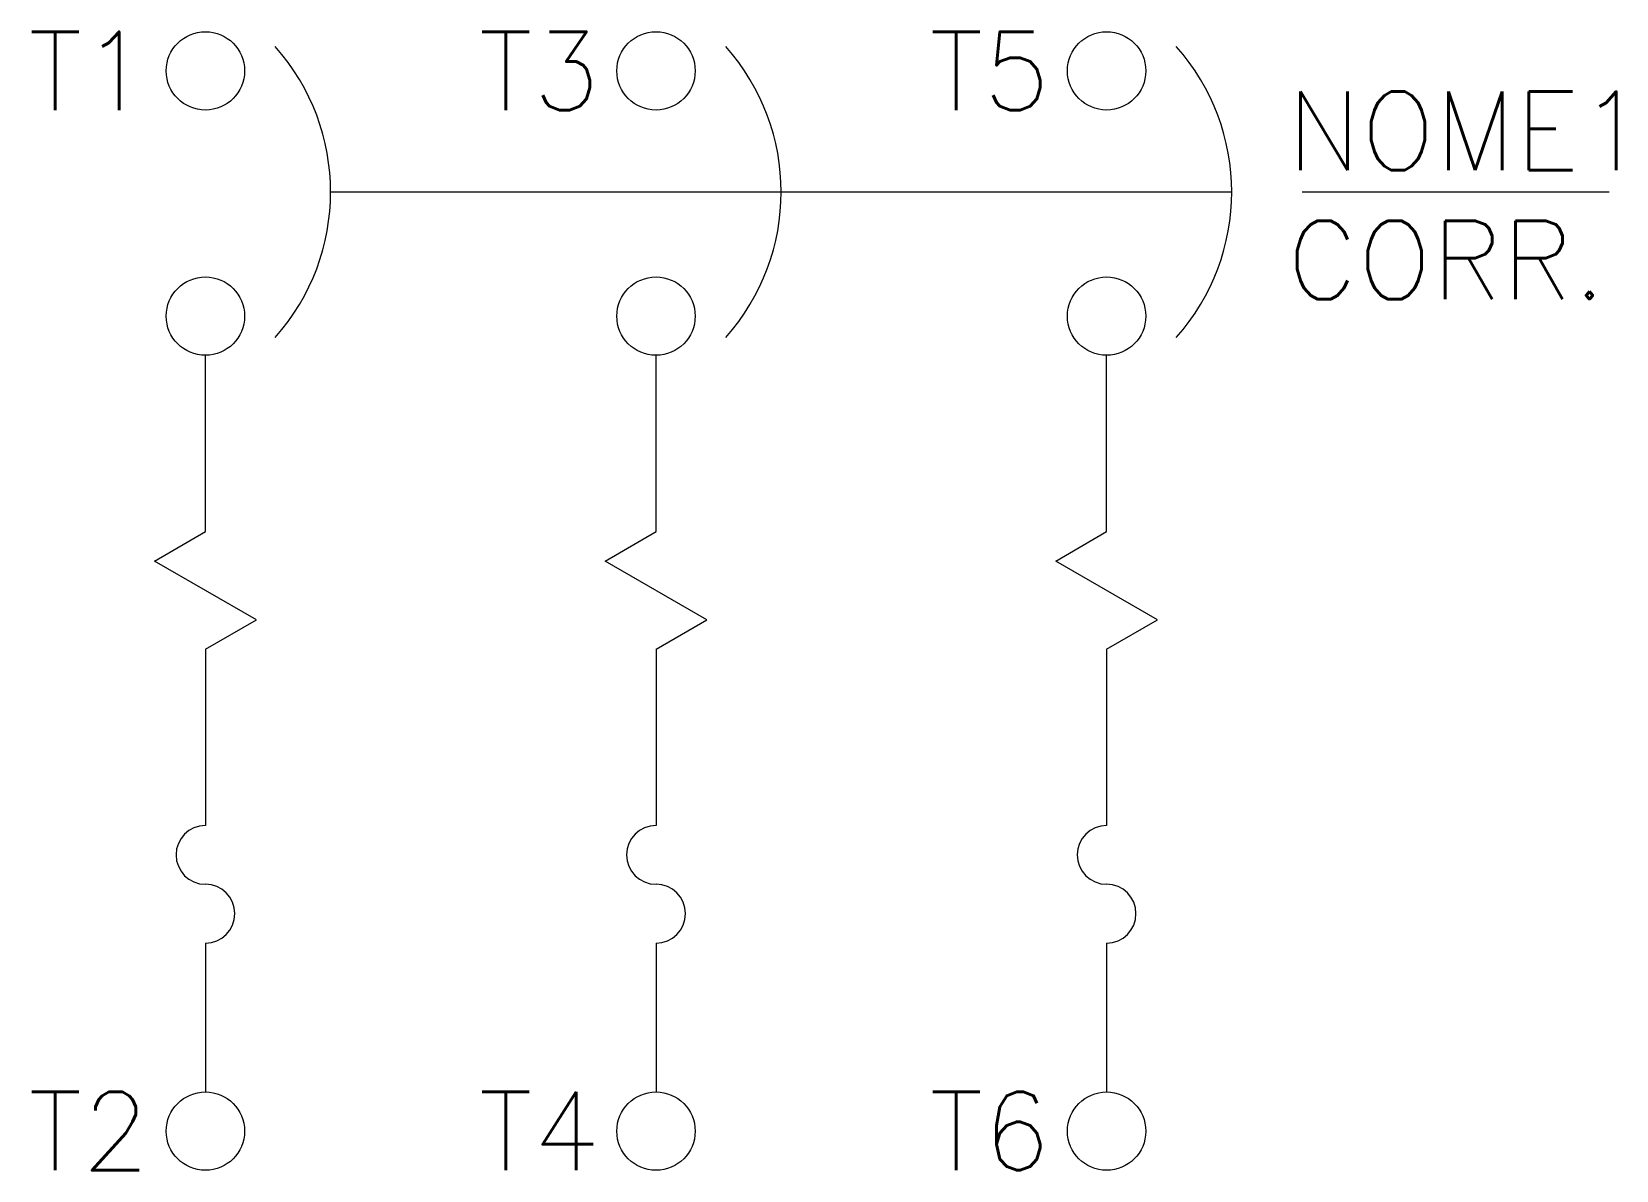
# Model space of a CAD drawing. Header units: millimetres. Extents: x 1442.6 to 1483.1, y 1014.8 to 1043.8.
import ezdxf
from ezdxf.enums import TextEntityAlignment as Align

# ---------------------------------------------------------------- set-up
doc = ezdxf.new("R2010")
doc.units = ezdxf.units.MM
doc.styles.add('ROMANS', font='romans.shx')

msp = doc.modelspace()

# ---------------------------------------------------------------- linework, layer by layer
msp.add_line((1450.247, 1039.757), (1473.246, 1039.757))
at = {"color": 0}
for p, q in [((1475.046, 1039.757), (1482.88, 1039.757)), ((1447.053, 1020.589), (1447.053, 1016.789)), ((1458.553, 1020.589), (1458.553, 1016.789)), ((1470.053, 1020.589), (1470.053, 1016.789))]:
    msp.add_line(p, q, dxfattribs=at)
at = {"linetype": 'Continuous'}
for p, q in [((1447.053, 1031.089), (1447.053, 1035.589)), ((1458.553, 1031.089), (1458.553, 1035.589)), ((1470.053, 1031.089), (1470.053, 1035.589)), ((1445.754, 1030.339), (1447.053, 1031.089)), ((1457.254, 1030.339), (1458.553, 1031.089)), ((1468.754, 1030.339), (1470.053, 1031.089)), ((1448.353, 1028.839), (1445.754, 1030.339)), ((1459.852, 1028.839), (1457.254, 1030.339)), ((1471.352, 1028.839), (1468.754, 1030.339)), ((1447.053, 1028.089), (1448.353, 1028.839)), ((1458.553, 1028.089), (1459.852, 1028.839)), ((1470.053, 1028.089), (1471.352, 1028.839)), ((1447.053, 1028.089), (1447.053, 1023.589)), ((1458.553, 1028.089), (1458.553, 1023.589)), ((1470.053, 1028.089), (1470.053, 1023.589))]:
    msp.add_line(p, q, dxfattribs=at)
for centre in [(1447.053, 1042.848), (1458.553, 1042.848), (1470.053, 1042.848), (1447.053, 1036.589), (1458.553, 1036.589), (1470.053, 1036.589), (1447.053, 1015.789), (1458.553, 1015.789), (1470.053, 1015.789)]:
    msp.add_circle(centre, 1, dxfattribs=at)
for centre, radius, start, end in [((1444.666, 1039.757), 5.581, 318.3063, 41.6937), ((1456.166, 1039.757), 5.581, 318.3063, 41.6937), ((1467.665, 1039.757), 5.581, 318.3063, 41.6937), ((1447.053, 1022.839), 0.75, 90, 270), ((1458.553, 1022.839), 0.75, 90, 270), ((1470.053, 1022.839), 0.75, 90, 270), ((1447.053, 1021.339), 0.75, 270, 90), ((1458.553, 1021.339), 0.75, 270, 90), ((1470.053, 1021.339), 0.75, 270, 90)]:
    msp.add_arc(centre, radius, start, end, dxfattribs=at)

# ---------------------------------------------------------------- texts
at = {"style": 'ROMANS'}
for tag, p in [('T1', (1445.619, 1042.848)), ('T3', (1457.119, 1042.848)), ('T5', (1468.618, 1042.848)), ('T2', (1445.619, 1015.789)), ('T4', (1457.119, 1015.789)), ('T6', (1468.618, 1015.789))]:
    msp.add_attdef(tag, text='', height=2, dxfattribs=at).set_placement(p, align=Align.MIDDLE_RIGHT)
for tag, text, p in [('NOME1', 'NOME1', (1474.662, 1041.318)), ('CORR.', 'CORR.', (1474.662, 1038.023))]:
    msp.add_attdef(tag, text=text, height=2, dxfattribs=at).set_placement(p, align=Align.MIDDLE_LEFT)

doc.saveas('drawing.dxf')
